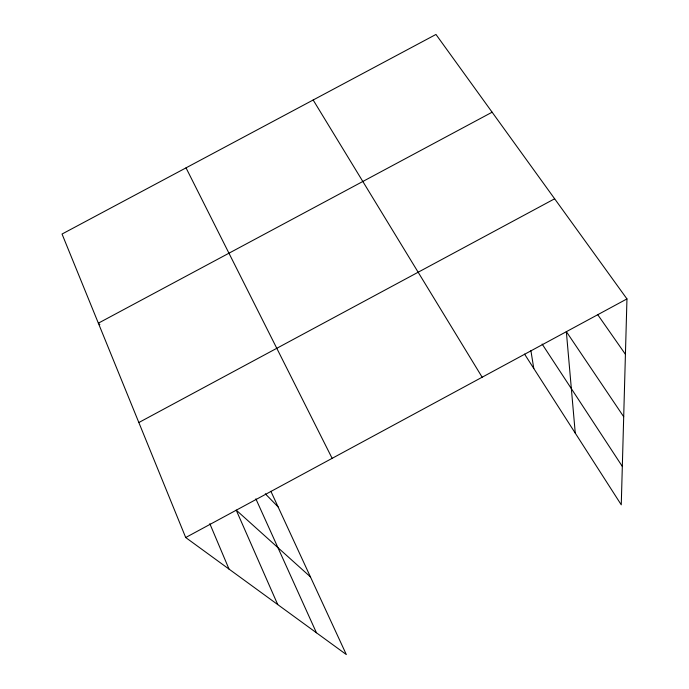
<?xml version="1.0" encoding="UTF-8"?>
<svg xmlns="http://www.w3.org/2000/svg" width="689" height="689" viewBox="0 0 689 689"><rect width="100%" height="100%" fill="white"/><g stroke="black" fill="none" stroke-linecap="round" stroke-linejoin="round"><path stroke-width="1.03" d="M270.88 491.283L346.317 654.55L185.703 537.532L62.044 234.036L435.965 34.45L626.956 298.914L621.263 504.813L524.562 354.103M185.703 537.532L626.956 298.914M138.842 422.529L554.645 198.785M492.118 112.204L98.363 323.175L99.853 324.7M310.429 576.874L236.206 510.11L277.727 604.58M265.299 493.806L278.08 506.871M597.69 314.623L625.423 354.31M623.691 416.724L566.332 331.59L575.263 433.123M542.122 344.044L622.322 466.427M313.159 100L482.154 377.219M186.03 167.858L332.132 458.34M255.86 498.845L316.449 632.786M209.818 523.683L229.015 569.088M530.892 350.615L533.794 368.494"/></g></svg>
